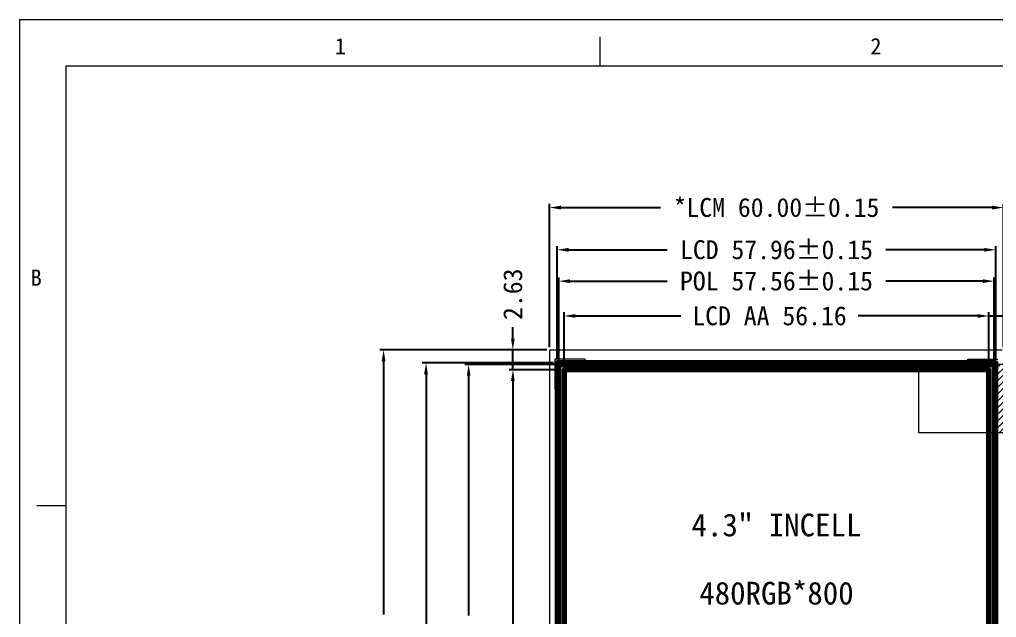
# Model space of a CAD drawing. Header units: inches. Extents: x 384 to 1427, y -468 to -47.
# Drawn here: x 384.1 to 513.2, y -287.7 to -208.7 of the extents above; entities that cross this region are included whole.
import ezdxf

# ---------------------------------------------------------------- set-up
doc = ezdxf.new("R2010")
doc.units = ezdxf.units.IN
doc.header["$LTSCALE"] = 1.21
doc.header["$MEASUREMENT"] = 0
doc.header["$PDMODE"] = 3
doc.header["$PDSIZE"] = 0.3125
doc.layers.get('0').update_dxf_attribs({"linetype": 'CONTINUOUS'})
doc.layers.get('Defpoints').update_dxf_attribs({"linetype": 'CONTINUOUS'})
for name, color, linetype, lineweight in [('2ITO.drawing', 4, 'CONTINUOUS', 100), ('FPC', 40, 'CONTINUOUS', 20), ('LCD', 1, 'CONTINUOUS', 18)]:
    doc.layers.add(name, color=color, linetype=linetype, lineweight=lineweight)
doc.layers.add('BL', color=7, linetype='CONTINUOUS')
doc.layers.add('标 注', color=3, linetype='CONTINUOUS')
doc.styles.add('仿宋', font='', dxfattribs={"height": 2.5})
doc.styles.add('宋体', font='')
doc.styles.add('黑体', font='')
doc.styles.get('仿宋').set_extended_font_data('FangSong_GB2312')
doc.styles.get('宋体').set_extended_font_data('SimSun')
doc.styles.get('黑体').set_extended_font_data('楷体_GB2312')
doc.dimstyles.new('HC-1', dxfattribs={"dimtxt": 2.5, "dimasz": 1.5, "dimexe": 0.5, "dimexo": 0.5, "dimgap": 0.9, "dimtad": 0, "dimzin": 0, "dimdsep": 46, "dimtxsty": '仿宋', "dimcen": 0.5, "dimclrd": 3, "dimclre": 3, "dimclrt": 3, "dimazin": 0, "dimtfac": 1, "dimtmove": 0, "dimatfit": 3, "dimfxl": 1, "dimtolj": 1, "dimtzin": 0, "dimarcsym": 0})

# ---------------------------------------------------------------- blocks, each defined once
blk = doc.blocks.new('*D2')
at = {"color": 0, "lineweight": -2}
for p, q in [((454.11, -252.03), (454.11, -233.08)), ((455.61, -233.58), (468.76, -233.58)), ((512.61, -233.58), (499.46, -233.58)), ((514.11, -252.03), (514.11, -233.08))]:
    blk.add_line(p, q, dxfattribs=at)
at = {"color": 0}
for points in [[(455.61, -233.33), (455.61, -233.83), (454.11, -233.58)], [(512.61, -233.83), (512.61, -233.33), (514.11, -233.58)]]:
    blk.add_solid(points, dxfattribs=at)
at = {"layer": 'Defpoints', "color": 0}
for p in [(514.11, -233.58), (454.11, -252.53), (514.11, -252.53)]:
    blk.add_point(p, dxfattribs=at)
at = {"color": 7, "lineweight": 5, "insert": (484.11, -233.58), "char_height": 2.5, "attachment_point": 5, "style": '仿宋'}
blk.add_mtext('\\A1;*LCM 60.00%%P0.15', dxfattribs=at)
blk = doc.blocks.new('*D3')
at = {"color": 0, "lineweight": -2}
for p, q in [((453.76, -252.38), (431.68, -252.38)), ((432.18, -253.88), (432.18, -287.36)), ((432.18, -353.38), (432.18, -319.89)), ((453.99, -354.88), (431.68, -354.88))]:
    blk.add_line(p, q, dxfattribs=at)
at = {"color": 0}
for points in [[(432.43, -253.88), (431.93, -253.88), (432.18, -252.38)], [(431.93, -353.38), (432.43, -353.38), (432.18, -354.88)]]:
    blk.add_solid(points, dxfattribs=at)
at = {"layer": 'Defpoints', "color": 0}
for p in [(432.18, -252.38), (454.26, -252.38), (454.49, -354.88)]:
    blk.add_point(p, dxfattribs=at)
at = {"color": 7, "lineweight": 5, "insert": (432.18, -303.63), "char_height": 2.5, "attachment_point": 5, "rotation": 90, "style": '仿宋'}
blk.add_mtext('\\A1;*LCM 102.50%%P0.15', dxfattribs=at)
blk = doc.blocks.new('*D4')
at = {"color": 0, "lineweight": -2}
for p, q in [((455.13, -253.61), (455.13, -238.66)), ((513.09, -253.61), (513.09, -238.66)), ((456.63, -239.16), (469.67, -239.16)), ((511.59, -239.16), (498.55, -239.16))]:
    blk.add_line(p, q, dxfattribs=at)
at = {"color": 0}
for points in [[(456.63, -238.91), (456.63, -239.41), (455.13, -239.16)], [(511.59, -239.41), (511.59, -238.91), (513.09, -239.16)]]:
    blk.add_solid(points, dxfattribs=at)
at = {"layer": 'Defpoints', "color": 0}
for p in [(513.09, -239.16), (455.13, -254.11), (513.09, -254.11)]:
    blk.add_point(p, dxfattribs=at)
at = {"color": 7, "lineweight": 5, "insert": (484.11, -239.16), "char_height": 2.5, "attachment_point": 5, "style": '仿宋'}
blk.add_mtext('\\A1;LCD 57.96%%P0.15', dxfattribs=at)
blk = doc.blocks.new('*D5')
at = {"color": 0, "lineweight": -2}
for p, q in [((456.03, -254.51), (456.03, -247.4)), ((457.53, -247.9), (471.47, -247.9)), ((510.69, -247.9), (494.91, -247.9)), ((512.19, -254.51), (512.19, -247.4))]:
    blk.add_line(p, q, dxfattribs=at)
at = {"color": 0}
for points in [[(457.53, -247.65), (457.53, -248.15), (456.03, -247.9)], [(510.69, -248.15), (510.69, -247.65), (512.19, -247.9)]]:
    blk.add_solid(points, dxfattribs=at)
at = {"layer": 'Defpoints', "color": 0}
for p in [(512.19, -247.9), (456.03, -255.01), (512.19, -255.01)]:
    blk.add_point(p, dxfattribs=at)
at = {"color": 7, "lineweight": 5, "insert": (483.19, -247.9), "char_height": 2.5, "attachment_point": 5, "style": '仿宋'}
blk.add_mtext('\\A1;LCD AA 56.16', dxfattribs=at)
blk = doc.blocks.new('*D6')
at = {"color": 0, "lineweight": -2}
for p, q in [((454.63, -254.11), (437.29, -254.11)), ((437.79, -255.61), (437.79, -288.91)), ((437.79, -351.11), (437.79, -317.8)), ((454.63, -352.61), (437.29, -352.61))]:
    blk.add_line(p, q, dxfattribs=at)
at = {"color": 0}
for points in [[(438.04, -255.61), (437.54, -255.61), (437.79, -254.11)], [(437.54, -351.11), (438.04, -351.11), (437.79, -352.61)]]:
    blk.add_solid(points, dxfattribs=at)
at = {"layer": 'Defpoints', "color": 0}
for p in [(455.13, -254.11), (437.79, -352.61), (455.13, -352.61)]:
    blk.add_point(p, dxfattribs=at)
at = {"color": 7, "lineweight": 5, "insert": (437.79, -303.36), "char_height": 2.5, "attachment_point": 5, "rotation": 90, "style": '仿宋'}
blk.add_mtext('\\A1;LCD 98.50%%P0.15', dxfattribs=at)
blk = doc.blocks.new('*D7')
at = {"color": 0, "lineweight": -2}
for p, q in [((455.53, -255.01), (448.77, -255.01)), ((449.27, -256.51), (449.27, -289.2)), ((449.27, -347.11), (449.27, -312.65)), ((455.53, -348.61), (448.77, -348.61))]:
    blk.add_line(p, q, dxfattribs=at)
at = {"color": 0}
for points in [[(449.52, -256.51), (449.02, -256.51), (449.27, -255.01)], [(449.02, -347.11), (449.52, -347.11), (449.27, -348.61)]]:
    blk.add_solid(points, dxfattribs=at)
at = {"layer": 'Defpoints', "color": 0}
for p in [(449.27, -255.01), (456.03, -255.01), (456.03, -348.61)]:
    blk.add_point(p, dxfattribs=at)
at = {"color": 7, "lineweight": 5, "insert": (449.27, -300.93), "char_height": 2.5, "attachment_point": 5, "rotation": 90, "style": '仿宋'}
blk.add_mtext('\\A1;LCD AA 93.60', dxfattribs=at)
blk = doc.blocks.new('*D8')
at = {"color": 0, "lineweight": -2}
for p, q in [((455.33, -253.81), (455.33, -242.8)), ((456.83, -243.3), (469.65, -243.3)), ((511.39, -243.3), (498.57, -243.3)), ((512.89, -253.81), (512.89, -242.8))]:
    blk.add_line(p, q, dxfattribs=at)
at = {"color": 0}
for points in [[(456.83, -243.05), (456.83, -243.55), (455.33, -243.3)], [(511.39, -243.55), (511.39, -243.05), (512.89, -243.3)]]:
    blk.add_solid(points, dxfattribs=at)
at = {"layer": 'Defpoints', "color": 0}
for p in [(512.89, -243.3), (455.33, -254.31), (512.89, -254.31)]:
    blk.add_point(p, dxfattribs=at)
at = {"color": 7, "lineweight": 5, "insert": (484.11, -243.3), "char_height": 2.5, "attachment_point": 5, "style": '仿宋'}
blk.add_mtext('\\A1;POL 57.56%%P0.15', dxfattribs=at)
blk = doc.blocks.new('*D9')
at = {"color": 0, "lineweight": -2}
for p, q in [((454.83, -254.31), (442.92, -254.31)), ((443.42, -255.81), (443.42, -287.5)), ((443.42, -348.11), (443.42, -316.41)), ((454.83, -349.61), (442.92, -349.61))]:
    blk.add_line(p, q, dxfattribs=at)
at = {"color": 0}
for points in [[(443.67, -255.81), (443.17, -255.81), (443.42, -254.31)], [(443.17, -348.11), (443.67, -348.11), (443.42, -349.61)]]:
    blk.add_solid(points, dxfattribs=at)
at = {"layer": 'Defpoints', "color": 0}
for p in [(455.33, -254.31), (443.42, -349.61), (455.33, -349.61)]:
    blk.add_point(p, dxfattribs=at)
at = {"color": 7, "lineweight": 5, "insert": (443.42, -301.96), "char_height": 2.5, "attachment_point": 5, "rotation": 90, "style": '仿宋'}
blk.add_mtext('\\A1;POL 95.30%%P0.15', dxfattribs=at)
blk = doc.blocks.new('*D11')
at = {"color": 0, "lineweight": -2}
for p, q in [((510.69, -247.9), (509.19, -247.9)), ((512.19, -254.51), (512.19, -247.4)), ((512.19, -247.9), (514.11, -247.9)), ((514.11, -252.03), (514.11, -247.4)), ((515.61, -247.9), (517.37, -247.9))]:
    blk.add_line(p, q, dxfattribs=at)
at = {"color": 0}
for points in [[(510.69, -248.15), (510.69, -247.65), (512.19, -247.9)], [(515.61, -247.65), (515.61, -248.15), (514.11, -247.9)]]:
    blk.add_solid(points, dxfattribs=at)
at = {"layer": 'Defpoints', "color": 0}
for p in [(514.11, -247.9), (514.11, -252.53), (512.19, -255.01)]:
    blk.add_point(p, dxfattribs=at)
at = {"color": 7, "lineweight": 5, "insert": (521.61, -247.9), "char_height": 2.5, "attachment_point": 5, "style": '仿宋'}
blk.add_mtext('\\A1;1.92', dxfattribs=at)
blk = doc.blocks.new('*D12')
at = {"color": 0, "lineweight": -2}
for p, q in [((449.27, -250.88), (449.27, -249.38)), ((453.76, -252.38), (448.77, -252.38)), ((449.27, -255.01), (449.27, -252.38)), ((455.53, -255.01), (448.77, -255.01)), ((449.27, -256.51), (449.27, -258.01))]:
    blk.add_line(p, q, dxfattribs=at)
at = {"color": 0}
for points in [[(449.02, -250.88), (449.52, -250.88), (449.27, -252.38)], [(449.52, -256.51), (449.02, -256.51), (449.27, -255.01)]]:
    blk.add_solid(points, dxfattribs=at)
at = {"layer": 'Defpoints', "color": 0}
for p in [(449.27, -252.38), (454.26, -252.38), (456.03, -255.01)]:
    blk.add_point(p, dxfattribs=at)
at = {"color": 7, "lineweight": 5, "insert": (449.27, -245.03), "char_height": 2.5, "attachment_point": 5, "rotation": 90, "style": '仿宋'}
blk.add_mtext('\\A1;2.63', dxfattribs=at)
blk = doc.blocks.new('zw$7216')
at = {"layer": '2ITO.drawing', "linetype": 'Continuous', "lineweight": 100}
for points in [[(-28.98, -48.2), (28.98, -48.2), (28.98, 47.7), (-28.98, 47.7)], [(-28.98, -50.8), (28.98, -50.8), (28.98, 47.7), (-28.98, 47.7)], [(-28.08, -46.8), (28.08, -46.8), (28.08, 46.8), (-28.08, 46.8)]]:
    blk.add_lwpolyline(points, close=True, dxfattribs=at)
at = {"layer": '2ITO.drawing', "color": 6}
blk.add_lwpolyline([(-28.78, 47.5), (28.78, 47.5), (28.78, -47.8), (-28.78, -47.8)], close=True, dxfattribs=at)
at = {"layer": 'LCD', "color": 4, "char_height": 3, "attachment_point": 5, "style": '黑体'}
for s, insert, width in [('{\\fSimSun|b0|i0|c134|p34;4.3" INCELL}', (0, 26.26), 41.861), ('{\\fSimSun|b0|i0|c134|p34;480RGB*800 }', (0, 17.25), 37.3173)]:
    blk.add_mtext(s, dxfattribs=dict(at, insert=insert, width=width))

msp = doc.modelspace()

# ---------------------------------------------------------------- hatches: boundary and pattern name
at = {"lineweight": 5}
h = msp.add_hatch(dxfattribs=at)
h.set_pattern_fill('ANSI31', color=1, scale=5)
h.set_pattern_definition([(45, (238.5374, 44.1298), (-0.4419417, 0.4419417), [])])
h.paths.add_polyline_path([(522.8886, -254.3059), (512.8886, -254.3059), (512.8886, -263.3059), (522.8886, -263.3059)])

# ---------------------------------------------------------------- linework, layer by layer
at = {"color": 7, "linetype": 'Continuous', "lineweight": 5}
for p, q in [((384.0609, -208.7294), (384.0609, -464.7665)), ((384.0609, -208.7294), (749.4658, -208.7294)), ((459.0249, -254.0059), (458.7749, -253.6059)), ((509.1924, -254.0059), (509.4424, -253.6059)), ((455.0286, -257.7654), (454.8286, -257.4154))]:
    msp.add_line(p, q, dxfattribs=at)
at = {"linetype": 'Continuous', "lineweight": 5}
for p, q in [((460.82, -214.8493), (460.82, -211.0243)), ((390.1808, -214.8493), (390.1809, -458.6466)), ((390.1808, -214.8493), (743.3459, -214.8493)), ((390.1808, -214.8493), (390.1808, -318.6688)), ((390.1808, -272.9885), (386.3559, -272.9885))]:
    msp.add_line(p, q, dxfattribs=at)
at = {"lineweight": 5}
for p, q in [((390.1808, -214.8493), (418.6076, -214.8493)), ((418.6076, -214.8493), (447.0344, -214.8493))]:
    msp.add_line(p, q, dxfattribs=at)
at = {"color": 7, "lineweight": 5}
for p, q in [((458.7749, -253.6059), (454.8286, -253.6059)), ((509.4424, -253.6059), (513.3886, -253.6059))]:
    msp.add_line(p, q, dxfattribs=at)
at = {"color": 0, "lineweight": 5}
msp.add_lwpolyline([(502.8886, -263.3059), (522.8886, -263.3059), (522.8886, -254.3059), (502.8886, -254.3059)], close=True, dxfattribs=at)
at = {"layer": 'BL', "color": 0, "lineweight": 5}
msp.add_line((454.8286, -253.6059), (454.8286, -257.4154), dxfattribs=at)
at = {"layer": 'FPC', "color": 0, "lineweight": 5}
for p, q in [((454.1086, -252.5259), (454.1086, -354.7259)), ((454.2586, -252.3759), (513.9586, -252.3759)), ((459.0249, -254.0059), (509.1924, -254.0059)), ((455.0286, -257.7654), (455.0286, -354.1059))]:
    msp.add_line(p, q, dxfattribs=at)
msp.add_arc((454.2586, -252.5259), 0.15, 90, 180, dxfattribs=at)

# ---------------------------------------------------------------- block references
at = {"layer": '标 注', "color": 5}
msp.add_blockref('zw$7216', (484.1086, -301.8059), dxfattribs=at)

# ---------------------------------------------------------------- texts
at = {"color": 4, "linetype": 'Continuous', "lineweight": 5, "style": '宋体'}
for s, p in [('1', (425.7493, -213.3191)), ('2', (496.53, -213.3126)), ('B', (385.5404, -243.907))]:
    msp.add_text(s, height=2.142, rotation=0.000003, dxfattribs=at).set_placement(p)

# ---------------------------------------------------------------- dimensions: what is measured, and where the dimension line sits
at = {"color": 3, "lineweight": 5}
for base, p1, p2, text, picture, middle in [((514.1086, -233.584), (454.1086, -252.5259), (514.1086, -252.5259), '*LCM <>%%P0.15', '*D2', (484.1086, -233.584)), ((513.0886, -239.1642), (455.1286, -254.1059), (513.0886, -254.1059), 'LCD <>%%P0.15', '*D4', (484.1086, -239.1642)), ((512.8886, -243.3044), (455.3286, -254.3059), (512.8886, -254.3059), 'POL <>%%P0.15', '*D8', (484.1086, -243.3044))]:
    dim = msp.add_linear_dim(base=base, p1=p1, p2=p2, text=text, dimstyle='HC-1', override={"dimclrd": 0, "dimclre": 0, "dimclrt": 7, "dimfxl": 0.5, "dimarcsym": 2}, dxfattribs=at)
    dim.commit()
    dim.dimension.update_dxf_attribs({"geometry": picture, "text_midpoint": middle})
dim = msp.add_linear_dim(base=(449.2717, -252.3759), p1=(456.0286, -255.0059), p2=(454.2586, -252.3759), angle=90, dimstyle='HC-1', override={"dimclrd": 0, "dimclre": 0, "dimclrt": 7, "dimfxl": 0.5, "dimarcsym": 2}, dxfattribs=at)
dim.commit()
dim.dimension.update_dxf_attribs({"geometry": '*D12', "text_midpoint": (449.2717, -245.0259)})
dim = msp.add_linear_dim(base=(512.1886, -247.9034), p1=(456.0286, -255.0059), p2=(512.1886, -255.0059), text='LCD AA <>', dimstyle='HC-1', override={"dimclrd": 0, "dimclre": 0, "dimclrt": 7, "dimfxl": 0.5, "dimarcsym": 2}, dxfattribs=at)
dim.commit()
dim.dimension.update_dxf_attribs({"geometry": '*D5', "text_midpoint": (483.192, -247.9034), "dimtype": 128})
dim = msp.add_linear_dim(base=(514.1086, -247.9034), p1=(512.1886, -255.0059), p2=(514.1086, -252.5259), dimstyle='HC-1', override={"dimclrd": 0, "dimclre": 0, "dimclrt": 7, "dimfxl": 0.5, "dimarcsym": 2}, dxfattribs=at)
dim.commit()
dim.dimension.update_dxf_attribs({"geometry": '*D11', "text_midpoint": (521.6101, -247.9034), "dimtype": 128})
for base, p1, p2, text, picture, middle in [((432.1847, -252.3759), (454.4858, -354.8759), (454.2586, -252.3759), '*LCM <>%%P0.15', '*D3', (432.1847, -303.6259)), ((449.2717, -255.0059), (456.0286, -348.6059), (456.0286, -255.0059), 'LCD AA <>', '*D7', (449.2717, -300.9259))]:
    dim = msp.add_linear_dim(base=base, p1=p1, p2=p2, angle=90, text=text, dimstyle='HC-1', override={"dimclrd": 0, "dimclre": 0, "dimclrt": 7, "dimfxl": 0.5, "dimarcsym": 2}, dxfattribs=at)
    dim.commit()
    dim.dimension.update_dxf_attribs({"geometry": picture, "text_midpoint": middle, "dimtype": 128})
for base, p1, p2, text, picture, middle in [((437.7949, -352.6059), (455.1286, -254.1059), (455.1286, -352.6059), 'LCD <>%%P0.15', '*D6', (437.7949, -303.3559)), ((443.4213, -349.6059), (455.3286, -254.3059), (455.3286, -349.6059), 'POL <>%%P0.15', '*D9', (443.4213, -301.9559))]:
    dim = msp.add_linear_dim(base=base, p1=p1, p2=p2, angle=90, text=text, dimstyle='HC-1', override={"dimclrd": 0, "dimclre": 0, "dimclrt": 7, "dimfxl": 0.5, "dimarcsym": 2}, dxfattribs=at)
    dim.commit()
    dim.dimension.update_dxf_attribs({"geometry": picture, "text_midpoint": middle})

doc.saveas('drawing.dxf')
